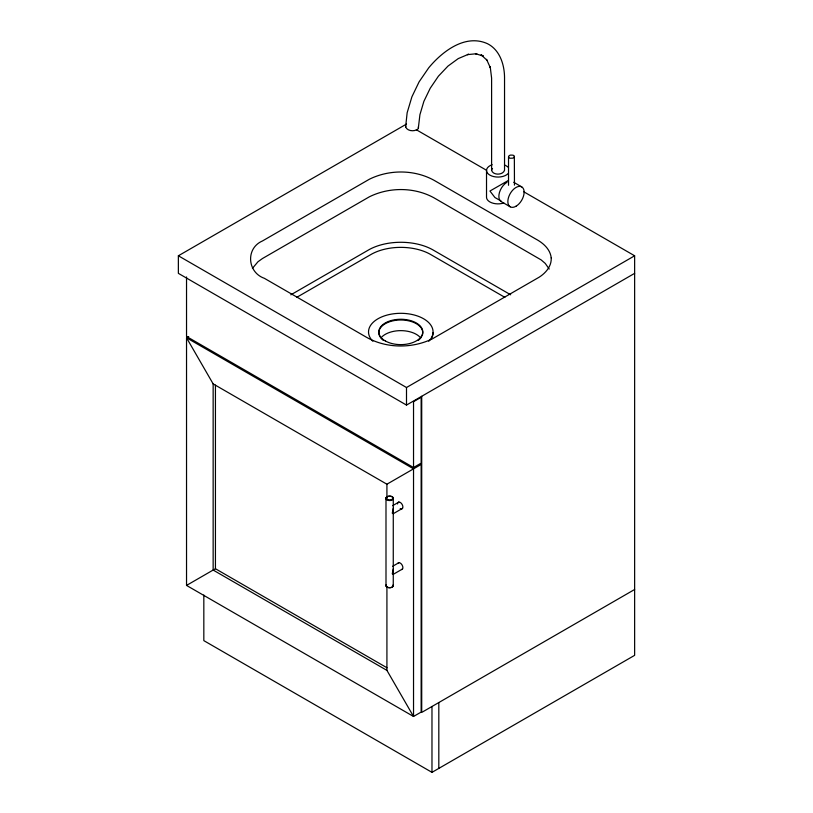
<?xml version="1.0" encoding="UTF-8"?>
<svg xmlns="http://www.w3.org/2000/svg" width="813" height="813" viewBox="0 0 813 813"><rect width="100%" height="100%" fill="white"/><g stroke="black" fill="none" stroke-linecap="round" stroke-linejoin="round"><path stroke-width="1.22" d="M487.221 60.467L481.113 54.796L483.44 56.138L475.473 53.678L476.794 53.709L467.394 54.634L468.522 54.237L458.247 58.597L447.973 66.097L438.41 76.198L430.219 88.241L423.878 101.361L419.915 114.704L418.268 128.688C415.067 131.879 407.404 131.421 405.626 126.96L407.15 112.743L411.896 96.838L419.112 81.828L428.725 67.814C442.262 51.463 465.27 33.597 487.505 43.709C499.792 49.898 504.426 64.522 504.538 77.459L504.538 170.242C502.983 175.283 493.074 175.537 491.601 170.354L491.601 78.068L490.219 66.768L490.432 67.936L486.54 59.339M507.973 180.689L489.944 191.025L494.944 197.529L501.052 201.004M514.466 156.624L513.023 158.149L510.056 158.24A2.845 1.646 0 0 1 508.633 157.234L508.887 155.933A3.11 1.799 0 0 1 510.666 155.08L512.932 155.181A2.845 1.646 0 0 1 514.344 156.187L514.466 185.12M491.601 170.354L491.845 169.389A6.748 3.892 0 0 1 492.515 168.484M405.626 126.96L405.87 126.147M252.426 268.351L257.975 261.756L262.467 258.524L369.407 196.787C389.386 186.909 414.498 187.041 434.071 197.874L541.153 259.906L545.228 263.402L549.212 269.042M634.638 273.351L406.5 405.077L178.362 273.351L178.362 255.79L406.5 124.074M188.707 336.531L186.533 337.791L186.533 585.421L413.532 716.477L421.144 712.086L421.144 464.457L386.917 484.213L386.917 498.145M290.841 294.834L369.407 249.469A45.792 26.433 0 0 1 434.071 250.556L510.676 294.784M296.633 297.406L371.826 254.002A42.266 24.4 0 0 1 431.5 254.997L504.832 297.334M178.362 255.79L406.5 387.506L634.638 255.79L634.638 655.339L431.977 772.35L203.829 640.634L203.829 595.035M186.533 585.421L215.435 568.734L215.435 385.108M413.532 467.526L421.144 463.136L421.144 397.283L413.532 401.673L413.532 467.526L186.533 336.47L186.533 276.948M392.669 505.656L398.898 502.058M402.526 508.359L393.248 513.714L392.283 513.145L393.248 508.389M392.669 566.285L398.898 562.687M402.526 568.988L393.248 574.344L392.283 573.775L393.248 569.019M634.638 589.486L421.713 712.422L421.713 396.297M513.735 182.285L521.743 186.899M416.368 129.775L486.57 170.303M523.867 191.838L634.638 255.79M510.239 206.817L501.245 201.614A11.494 6.636 -60 0 1 499.477 192.407A11.494 6.636 -60 0 1 506.987 182.275M386.917 586.793L386.917 670.379L413.532 716.477L413.532 468.847L186.533 337.791L213.148 383.888L386.917 484.213M215.435 568.734L386.998 667.788M386.917 670.379L213.148 570.055L213.148 383.888M418.309 127.021L418.502 127.865M508.521 156.797L508.521 185.293M486.52 170.496L486.52 197.315A11.473 6.626 0 0 0 503.806 202.965M438.817 702.544L438.817 768.397M431.977 706.487L431.977 772.35M406.5 387.506L406.5 405.077M393.248 497.81A3.74 2.154 0 0 1 392.283 499.904A3.74 2.154 0 0 1 388.665 500.462A3.77 2.175 0 0 1 386.002 498.928A3.74 2.154 0 0 1 386.998 496.855A3.74 2.154 0 0 1 390.626 496.296A3.77 2.175 0 0 1 393.279 497.79L393.258 586.051M385.992 497.8L386.002 586.041A3.77 2.175 0 0 0 388.665 587.575A3.74 2.154 0 0 0 392.283 587.016A3.74 2.154 0 0 0 393.248 584.923M507.973 173.708A11.473 6.626 0 0 1 489.944 175.161A11.473 6.626 0 0 1 492.17 164.734M504.487 164.988A11.473 6.626 0 0 1 507.871 167.082M397.567 503.958A3.76 2.175 60 0 1 400.23 502.414A3.76 2.175 60 0 1 402.882 507.027A3.76 2.175 60 0 1 400.23 508.562M397.923 563.257A3.76 2.175 60 0 1 402.11 565.035A3.76 2.175 60 0 1 401.561 569.547M392.842 585.34A3.313 1.911 0 0 1 389.651 587.758A3.313 1.911 0 0 1 386.439 585.35M386.033 586.061A3.74 2.154 0 0 1 386.033 584.933M421.439 337.009A21.971 12.683 0 0 1 418.228 340.393M383.37 340.393A21.971 12.683 0 0 1 380.149 337.009M379.58 335.952A21.971 12.683 0 0 1 400.799 319.987A21.971 12.683 0 0 1 422.018 335.952M372.852 341.257A32.266 18.628 0 0 1 380.057 317.67A32.266 18.628 0 0 1 421.541 317.67A32.266 18.628 0 0 1 428.736 341.257M381.775 336.978A21.971 12.683 0 0 1 400.799 330.637A21.971 12.683 0 0 1 419.823 336.978M433.065 332.669A32.266 18.628 0 0 1 431.957 337.497M551.214 257.884C551.712 266.156 545.716 273.026 539.131 277.213L432.181 338.95C411.652 348.757 385.951 348.503 366.124 337.06L264.347 278.3C247.304 272.385 245.445 248.25 262.467 240.963L369.407 179.216C389.386 169.348 414.498 169.48 434.071 180.313L535.848 239.073C543.114 242.965 550.299 249.195 551.214 257.884M515.991 206.248A11.494 6.636 -60 0 0 523.033 188.098A11.494 6.636 -60 0 0 508.948 196.228A11.494 6.636 -60 0 0 515.991 206.248M387.303 499.385A3.313 1.911 0 0 0 392.842 498.521A3.313 1.911 0 0 0 388.777 496.174A3.313 1.911 0 0 0 387.303 499.385M385.26 340.911A21.971 12.683 0 0 0 422.018 335.23A21.971 12.683 0 0 0 395.108 319.692A21.971 12.683 0 0 0 385.26 340.911"/></g></svg>
